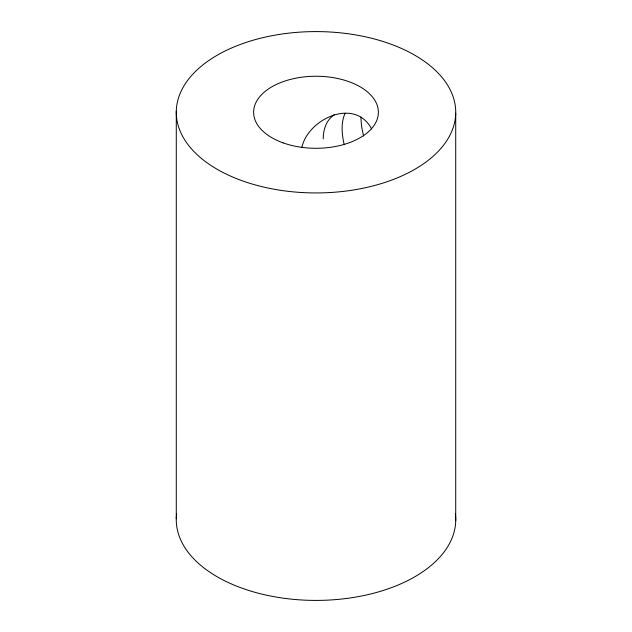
<?xml version="1.0" encoding="UTF-8"?>
<svg xmlns="http://www.w3.org/2000/svg" width="632" height="632" viewBox="0 0 632 632"><rect width="100%" height="100%" fill="white"/><g stroke="black" fill="none" stroke-linecap="round" stroke-linejoin="round"><path stroke-width="0.95" d="M301.938 147.201C308.013 119.093 354.718 96.988 371.584 128.881M455.719 113.239A139.727 80.675 0 0 1 244.687 181.645A139.727 80.675 0 0 1 247.594 41.925A139.727 80.675 0 0 1 455.719 113.239L455.719 520.705M176.281 111.295L176.281 518.761M455.372 513.95A139.727 80.675 0 0 1 315.779 600.408A139.727 80.675 0 0 1 176.66 513.697M345.048 113.484A52.567 33.954 53.2 0 0 342.117 127.956A52.567 26.252 65.9 0 0 344.195 144.673M363.637 136.07A52.567 26.252 65.9 0 1 360.99 117.062M323.244 138.858A52.567 33.954 53.2 0 1 334.518 114.542M283.128 142.879A62.378 36.016 0 0 0 378.347 113.397A62.378 36.016 0 0 0 286.525 80.525A62.378 36.016 0 0 0 283.128 142.879"/></g></svg>
